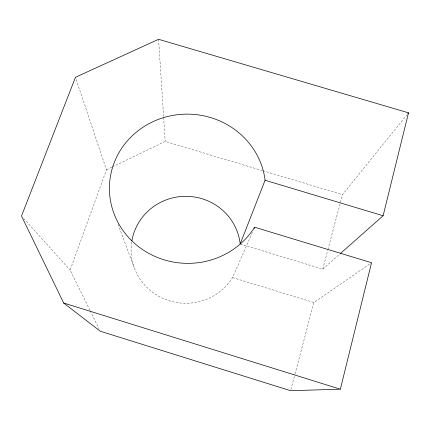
<?xml version="1.0" encoding="UTF-8"?>
<svg xmlns="http://www.w3.org/2000/svg" width="430" height="430" viewBox="0 0 430 430"><rect width="100%" height="100%" fill="white"/><g stroke="black" fill="none" stroke-linecap="round" stroke-linejoin="round"><path stroke-width="0.32" stroke-dasharray="2.15 1.61" d="M290.911 389.397L294.862 374.487M295.034 373.842L313.911 302.543L371.541 262.719M240.198 243.966L322.758 269.132L327.735 250.346M327.902 249.696L342.484 194.634L406.818 114.923M89.908 310.234L70.138 270.083L106.457 169.78L75.454 77.298M131.671 242.095A54.712 53.476 0.5 0 0 167.313 300.113A54.712 53.476 0.5 0 0 232.576 277.576L252.475 232.135M322.758 269.132L339.861 254.006M106.457 169.78L111.854 167.179M112.45 166.888L165.222 141.427L262.203 170.538M262.843 170.731L342.484 194.634M232.576 277.576L313.911 302.543M23.731 218.504L70.138 270.083M90.203 310.836L99.056 328.816M117.997 224.261L134.133 267.32M158.595 39.307L163.62 116.734M163.663 117.401L165.222 141.427"/><path stroke-width="0.64" d="M340.356 389.193L371.541 262.719L254.625 227.223A78.12 74.605 2.9 0 1 129.237 238.161A78.12 74.605 2.9 0 1 155.418 120.583A78.12 74.605 2.9 0 1 265.084 180.256L383.125 215.747L408.5 112.837L158.595 39.307L75.454 77.298L21.5 216.021L63.667 303.005L100.238 331.213L290.572 390.693L340.356 389.193L63.667 303.005M265.084 180.256L240.198 243.966A54.712 53.476 0.5 0 0 187.41 196.343A54.712 53.476 0.5 0 0 131.876 240.838M254.087 228.454L254.625 227.223M407.661 113.88L408.5 112.837M340.366 253.56L383.125 215.747"/></g></svg>
